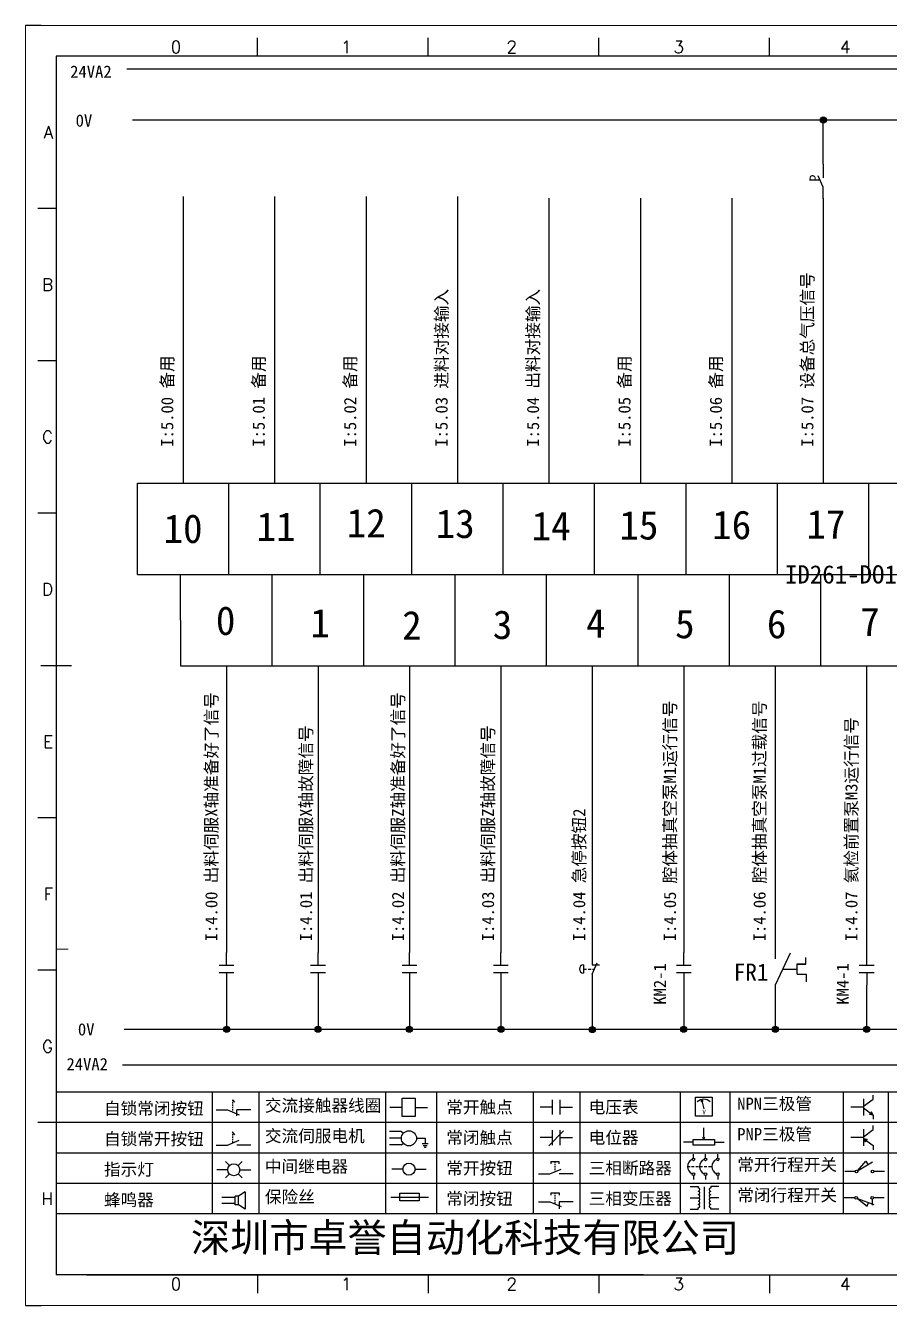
# Model space of a CAD drawing. Header units: millimetres. Extents: x -300 to 54435, y -106 to 60527.
# Drawn here: x 826.7 to 968.4, y 1594.4 to 1804.4 of the extents above; entities that cross this region are included whole.
import ezdxf
from ezdxf.enums import TextEntityAlignment as Align

# ---------------------------------------------------------------- set-up
doc = ezdxf.new("R2010")
doc.units = ezdxf.units.MM
doc.linetypes.add('DASHED', pattern=[0.75, 0.5, -0.25])
doc.layers.add('AE_BOR', color=1, linetype='Continuous')
doc.layers.add('MISC', color=2, linetype='Continuous')
doc.styles.get("Standard").update_dxf_attribs({"font": ''})
doc.styles.add('WD', font='romans.shx', dxfattribs={"width": 0.8, "bigfont": 'gbcbig.shx'})
doc.styles.add('样式 0', font='')
doc.styles.add('汉字', font='')
doc.styles.get('Standard').set_extended_font_data('SimSun')
doc.styles.get('样式 0').set_extended_font_data('KaiTi_GB2312')
doc.styles.get('汉字').set_extended_font_data('新宋体')

# ---------------------------------------------------------------- blocks, each defined once
blk = doc.blocks.new('常开触点')
at = {"linetype": 'ByBlock'}
for p, q in [((-1853.82, -782.99), (-1853.82, -780.56)), ((-1852.6, -782.99), (-1852.6, -780.56)), ((-1853.82, -781.77), (-1855.88, -781.77)), ((-1852.6, -781.77), (-1850.55, -781.77))]:
    blk.add_line(p, q, dxfattribs=at)
blk = doc.blocks.new('压力感应器')
at = {"linetype": 'ByBlock'}
for p, q in [((-1815.59, -777.73), (-1813.71, -776.93)), ((-1817.44, -777.73), (-1815.59, -777.73)), ((-1811.78, -777.73), (-1814.05, -777.73))]:
    blk.add_line(p, q, dxfattribs=at)
at = {"linetype": 'ByBlock', "insert": (-1814.65, -775.48), "char_height": 1.68, "width": 1.2242, "attachment_point": 1}
blk.add_mtext('{\\fNSimSun|b0|i0|c134|p49;P}', dxfattribs=at)
blk = doc.blocks.new('*U4')
at = {"linetype": 'ByBlock'}
for p, q in [((-1909.23, -780.45), (-1909.23, -780.67)), ((-1909.23, -780.45), (-1908.92, -780.84)), ((-1909.23, -780.84), (-1909.23, -781.05)), ((-1911.92, -782.07), (-1910.06, -782.07)), ((-1910.06, -782.07), (-1908.18, -782.88)), ((-1909.23, -781.23), (-1909.23, -781.44)), ((-1909.23, -781.61), (-1909.23, -781.83)), ((-1909.23, -782), (-1909.23, -782.21)), ((-1909.23, -782.38), (-1909.23, -782.43)), ((-1908.52, -783.07), (-1908.52, -782.07)), ((-1906.25, -782.07), (-1908.52, -782.07))]:
    blk.add_line(p, q, dxfattribs=at)
blk = doc.blocks.new('*U6')
at = {"linetype": 'ByBlock'}
for p, q in [((-1908.88, -791.17), (-1909.23, -790.71)), ((-1909.23, -790.71), (-1909.23, -790.92)), ((-1909.23, -791.09), (-1909.23, -791.31)), ((-1909.23, -791.48), (-1909.23, -791.69)), ((-1911.92, -792.89), (-1910.06, -792.89)), ((-1910.06, -792.89), (-1908.18, -792.08)), ((-1909.23, -791.86), (-1909.23, -792.08)), ((-1909.23, -792.25), (-1909.23, -792.47)), ((-1906.25, -792.89), (-1908.52, -792.89))]:
    blk.add_line(p, q, dxfattribs=at)
blk = doc.blocks.new('蜂鸣器')
at = {"linetype": 'ByBlock'}
for p, q in [((-1907.17, -795.53), (-1908.25, -796.26)), ((-1907.17, -795.53), (-1907.17, -798.41)), ((-1908.8, -796.48), (-1911.01, -796.48)), ((-1908.8, -797.46), (-1911.01, -797.46)), ((-1908.25, -796.26), (-1908.8, -796.26)), ((-1908.8, -797.68), (-1908.8, -796.26)), ((-1908.25, -797.68), (-1908.8, -797.68)), ((-1908.25, -797.68), (-1908.25, -796.26)), ((-1907.17, -798.41), (-1908.25, -797.68))]:
    blk.add_line(p, q, dxfattribs=at)
blk = doc.blocks.new('指示灯')
at = {"linetype": 'ByBlock'}
for p, q in [((-1854.25, -776.92), (-1856.06, -776.92)), ((-1854.62, -775.59), (-1853.97, -776.23)), ((-1851.9, -775.59), (-1852.54, -776.23)), ((-1852.26, -776.92), (-1850.45, -776.92)), ((-1854.62, -778.25), (-1853.97, -777.61)), ((-1851.9, -778.25), (-1852.54, -777.61))]:
    blk.add_line(p, q, dxfattribs=at)
blk.add_circle((-1853.26, -776.92), 0.992, dxfattribs=at)
blk = doc.blocks.new('交流接触器线圈')
at = {"linetype": 'ByBlock'}
for p, q in [((-1880.82, -781.77), (-1882.87, -781.77)), ((-1878.72, -781.77), (-1876.67, -781.77))]:
    blk.add_line(p, q, dxfattribs=at)
blk.add_lwpolyline([(-1880.82, -780.28), (-1878.72, -780.28), (-1878.72, -783.26), (-1880.82, -783.26)], close=True, dxfattribs=at)
blk = doc.blocks.new('交流伺服电机')
at = {"linetype": 'ByBlock'}
for p, q in [((-1880.97, -785.75), (-1882.94, -785.75)), ((-1880.97, -786.85), (-1882.94, -786.85)), ((-1880.97, -785.75), (-1880.65, -786.03)), ((-1878.49, -786.85), (-1877.07, -786.85)), ((-1877.07, -786.85), (-1877.07, -787.72)), ((-1880.97, -787.94), (-1882.94, -787.94)), ((-1880.97, -787.94), (-1880.65, -787.67)), ((-1877.54, -787.72), (-1876.59, -787.72)), ((-1877.38, -788.01), (-1876.75, -788.01)), ((-1877.23, -788.29), (-1876.9, -788.29))]:
    blk.add_line(p, q, dxfattribs=at)
blk.add_circle((-1879.73, -786.85), 1.24, dxfattribs=at)
blk = doc.blocks.new('中间继电器')
at = {"linetype": 'ByBlock'}
for p, q in [((-1880.72, -791.92), (-1882.54, -791.92)), ((-1878.74, -791.92), (-1876.92, -791.92))]:
    blk.add_line(p, q, dxfattribs=at)
blk.add_circle((-1879.73, -791.92), 0.992, dxfattribs=at)
blk = doc.blocks.new('保险丝')
at = {"linetype": 'ByBlock'}
blk.add_line((-1882.72, -796.49), (-1876.55, -796.49), dxfattribs=at)
blk.add_lwpolyline([(-1881.2, -795.86), (-1878.06, -795.86), (-1878.06, -797.12), (-1881.2, -797.12)], close=True, dxfattribs=at)
blk = doc.blocks.new('常开按钮')
at = {"linetype": 'ByBlock'}
for p, q in [((-1910.06, -787.73), (-1908.18, -786.93)), ((-1909.9, -785.68), (-1908.56, -785.68)), ((-1909.9, -785.68), (-1909.9, -786.07)), ((-1909.23, -785.68), (-1909.23, -785.89)), ((-1909.23, -786.06), (-1909.23, -786.28)), ((-1909.23, -786.45), (-1909.23, -786.67)), ((-1909.23, -786.84), (-1909.23, -787.05)), ((-1909.23, -787.22), (-1909.23, -787.38)), ((-1908.56, -785.68), (-1908.56, -786.07)), ((-1911.92, -787.73), (-1910.06, -787.73)), ((-1906.25, -787.73), (-1908.52, -787.73))]:
    blk.add_line(p, q, dxfattribs=at)
blk = doc.blocks.new('常闭触点')
at = {"linetype": 'ByBlock'}
for p, q in [((-1853.82, -786.77), (-1855.88, -786.77)), ((-1852.01, -785.66), (-1854.43, -788.1)), ((-1853.82, -787.99), (-1853.82, -785.56)), ((-1852.6, -787.99), (-1852.6, -785.56)), ((-1852.6, -786.77), (-1850.55, -786.77))]:
    blk.add_line(p, q, dxfattribs=at)
blk = doc.blocks.new('常闭按钮')
at = {"linetype": 'ByBlock'}
for p, q in [((-1854.11, -790.83), (-1852.77, -790.83)), ((-1854.11, -790.83), (-1854.11, -791.22)), ((-1853.44, -790.83), (-1853.44, -791.04)), ((-1853.44, -791.21), (-1853.44, -791.43)), ((-1853.44, -791.6), (-1853.44, -791.82)), ((-1852.77, -790.83), (-1852.77, -791.22)), ((-1856.13, -792.28), (-1854.28, -792.28)), ((-1854.28, -792.28), (-1852.4, -793.09)), ((-1853.44, -791.99), (-1853.44, -792.2)), ((-1853.44, -792.37), (-1853.44, -792.53)), ((-1850.47, -792.28), (-1852.73, -792.28)), ((-1852.73, -792.28), (-1852.73, -793.43))]:
    blk.add_line(p, q, dxfattribs=at)
blk = doc.blocks.new('电压表')
at = {"linetype": 'ByBlock'}
for p, q in [((-1814.84, -780.75), (-1814.91, -781.13)), ((-1814.6, -781.05), (-1814.91, -781.13)), ((-1814.84, -780.75), (-1814.46, -782.26)), ((-1814.84, -780.75), (-1814.6, -781.05))]:
    blk.add_line(p, q, dxfattribs=at)
blk.add_lwpolyline([(-1815.84, -780.34), (-1813.07, -780.34), (-1813.07, -783.49), (-1815.84, -783.49)], close=True, dxfattribs=at)
blk.add_arc((-1814.46, -782.26), 1.56, 46.8313, 133.1687, dxfattribs=at)
at = {"linetype": 'ByBlock', "insert": (-1814.7, -782.39), "char_height": 0.75, "width": 0.6768, "attachment_point": 1}
blk.add_mtext('V', dxfattribs=at)
blk = doc.blocks.new('电位器')
at = {"linetype": 'ByBlock'}
for p, q in [((-1814.45, -787.3), (-1814.45, -785.39)), ((-1814.45, -787.3), (-1814.62, -786.96)), ((-1814.62, -786.96), (-1814.27, -786.96)), ((-1814.45, -787.3), (-1814.27, -786.96)), ((-1816.21, -787.75), (-1817.79, -787.75)), ((-1812.68, -787.75), (-1811.1, -787.75))]:
    blk.add_line(p, q, dxfattribs=at)
blk.add_lwpolyline([(-1816.21, -787.3), (-1812.68, -787.3), (-1812.68, -788.2), (-1816.21, -788.2)], close=True, dxfattribs=at)
blk = doc.blocks.new('三相断路器')
at = {"linetype": 'ByBlock'}
for p, q in [((-1816.17, -790.33), (-1816.17, -789.7)), ((-1814.17, -790.33), (-1814.17, -789.7)), ((-1812.18, -790.33), (-1812.18, -789.7)), ((-1817.14, -791.74), (-1816.72, -791.74)), ((-1816.45, -791.74), (-1816.03, -791.74)), ((-1816.17, -793.19), (-1816.17, -793.83)), ((-1815.76, -791.74), (-1815.34, -791.74)), ((-1815.07, -791.74), (-1814.65, -791.74)), ((-1814.38, -791.74), (-1813.96, -791.74)), ((-1814.17, -793.19), (-1814.17, -793.83)), ((-1813.69, -791.74), (-1813.27, -791.74)), ((-1812.18, -793.19), (-1812.18, -793.83))]:
    blk.add_line(p, q, dxfattribs=at)
for centre in [(-1816.17, -790.55), (-1814.17, -790.55), (-1812.18, -790.55), (-1816.17, -792.98), (-1814.17, -792.98), (-1812.18, -792.98)]:
    blk.add_circle(centre, 0.219, dxfattribs=at)
for centre in [(-1815.81, -791.74), (-1813.82, -791.74), (-1811.83, -791.74)]:
    blk.add_arc(centre, 1.32, 115.5791, 244.4209, dxfattribs=at)
blk = doc.blocks.new('三相变压器')
at = {"linetype": 'ByBlock'}
for p, q in [((-1816.69, -795.03), (-1815.37, -795.03)), ((-1815.37, -795.03), (-1815.37, -795.24)), ((-1814.34, -798.7), (-1814.34, -795.04)), ((-1812, -795.03), (-1813.32, -795.03)), ((-1813.32, -795.03), (-1813.32, -795.24)), ((-1816.69, -796.87), (-1815.37, -796.87)), ((-1812, -796.87), (-1813.32, -796.87)), ((-1816.69, -798.71), (-1815.37, -798.71)), ((-1815.37, -798.71), (-1815.37, -798.5)), ((-1813.32, -798.71), (-1813.32, -798.5)), ((-1812, -798.71), (-1813.32, -798.71))]:
    blk.add_line(p, q, dxfattribs=at)
for centre, start, end in [((-1815.37, -795.51), 270, 90), ((-1815.37, -796.06), 270, 90), ((-1813.32, -795.51), 90, 270), ((-1813.32, -796.06), 90, 270), ((-1815.37, -796.6), 270, 90), ((-1815.37, -797.14), 270, 90), ((-1815.37, -797.68), 270, 90), ((-1815.37, -798.23), 270, 90), ((-1813.32, -796.6), 90, 270), ((-1813.32, -797.14), 90, 270), ((-1813.32, -797.68), 90, 270), ((-1813.32, -798.23), 90, 270)]:
    blk.add_arc(centre, 0.271, start, end, dxfattribs=at)
blk = doc.blocks.new('NPN三极管')
at = {"linetype": 'ByBlock'}
for p, q in [((-1785.73, -780.61), (-1785.73, -783.32)), ((-1785.73, -781.82), (-1784.15, -780.66)), ((-1784.15, -780.66), (-1784.15, -779.98)), ((-1785.73, -781.97), (-1787.81, -781.97)), ((-1785.73, -782.11), (-1784.15, -783.27)), ((-1784.41, -782.73), (-1784.74, -783.18)), ((-1784.15, -783.27), (-1784.74, -783.18)), ((-1784.15, -783.27), (-1784.41, -782.73)), ((-1784.15, -783.27), (-1784.15, -783.96))]:
    blk.add_line(p, q, dxfattribs=at)
blk = doc.blocks.new('PNP三极管')
at = {"linetype": 'ByBlock'}
for p, q in [((-1784.9, -785.38), (-1784.9, -788.09)), ((-1783.32, -785.43), (-1783.32, -784.75)), ((-1784.9, -786.74), (-1786.98, -786.74)), ((-1784.9, -786.59), (-1783.32, -785.43)), ((-1784.9, -786.88), (-1783.32, -788.04)), ((-1784.9, -786.88), (-1784.31, -786.97)), ((-1784.9, -786.88), (-1784.64, -787.42)), ((-1784.31, -786.97), (-1784.64, -787.42)), ((-1783.32, -788.04), (-1783.32, -788.73))]:
    blk.add_line(p, q, dxfattribs=at)
blk = doc.blocks.new('常开行程开关')
at = {"linetype": 'ByBlock'}
for p, q in [((-1785.89, -792.17), (-1784.52, -790.62)), ((-1785.89, -792.17), (-1783.43, -790.72)), ((-1784.52, -790.62), (-1784.19, -791.17)), ((-1786.29, -792.3), (-1788.01, -792.3)), ((-1781.48, -792.3), (-1783.21, -792.3))]:
    blk.add_line(p, q, dxfattribs=at)
for centre in [(-1786.07, -792.3), (-1783.42, -792.3)]:
    blk.add_circle(centre, 0.219, dxfattribs=at)
blk = doc.blocks.new('常闭行程开关')
at = {"linetype": 'ByBlock'}
for p, q in [((-1786.34, -796.62), (-1788.07, -796.62)), ((-1785.93, -796.72), (-1783.25, -797.7)), ((-1785.93, -796.72), (-1784.3, -798)), ((-1784.3, -798), (-1784.08, -797.4)), ((-1783.48, -796.84), (-1783.48, -797.85)), ((-1781.54, -796.62), (-1783.26, -796.62))]:
    blk.add_line(p, q, dxfattribs=at)
for centre in [(-1786.12, -796.62), (-1783.48, -796.62)]:
    blk.add_circle(centre, 0.219, dxfattribs=at)
blk = doc.blocks.new('急停按钮1')
for p, q in [((781.41, 1650.9), (781.41, 1648.63)), ((779.96, 1648.59), (779.96, 1647.25)), ((781.41, 1647.09), (782.22, 1648.97)), ((781.41, 1648.63), (782.57, 1648.63)), ((781.41, 1647.09), (781.41, 1645.23))]:
    blk.add_line(p, q)
at = {"linetype": 'DASHED'}
blk.add_line((779.96, 1647.92), (781.77, 1647.92), dxfattribs=at)
blk.add_arc((779.96, 1647.92), 0.67, 90, 270)

msp = doc.modelspace()

# ---------------------------------------------------------------- hatches: boundary and pattern name
at = {"lineweight": -2}
h = msp.add_hatch(color=0, dxfattribs=at)
edge = h.paths.add_edge_path()
edge.add_arc((957.531, 1788.883), 0.5, 0, 360)
h = msp.add_hatch(color=0, dxfattribs=at)
edge = h.paths.add_edge_path()
edge.add_arc((859.655, 1639.671), 0.5, 0, 360)
h = msp.add_hatch(color=0, dxfattribs=at)
edge = h.paths.add_edge_path()
edge.add_arc((874.655, 1639.671), 0.5, 0, 360)
h = msp.add_hatch(color=0, dxfattribs=at)
edge = h.paths.add_edge_path()
edge.add_arc((889.655, 1639.671), 0.5, 0, 360)
h = msp.add_hatch(color=0, dxfattribs=at)
edge = h.paths.add_edge_path()
edge.add_arc((904.655, 1639.671), 0.5, 0, 360)
h = msp.add_hatch(color=0, dxfattribs=at)
edge = h.paths.add_edge_path()
edge.add_arc((919.655, 1639.617), 0.5, 0, 360)
h = msp.add_hatch(color=0, dxfattribs=at)
edge = h.paths.add_edge_path()
edge.add_arc((934.655, 1639.671), 0.5, 0, 360)
h = msp.add_hatch(color=0, dxfattribs=at)
edge = h.paths.add_edge_path()
edge.add_arc((949.655, 1639.671), 0.5, 0, 360)
h = msp.add_hatch(color=0, dxfattribs=at)
edge = h.paths.add_edge_path()
edge.add_arc((964.655, 1639.671), 0.5, 0, 360)

# ---------------------------------------------------------------- linework, layer by layer
at = {"color": 7}
for p, q in [((1118.693, 1799.361), (831.693, 1799.361)), ((831.693, 1799.361), (831.693, 1599.361)), ((836.723, 1599.361), (1116.223, 1599.361)), ((957.489, 1599.361), (1017.439, 1599.361))]:
    msp.add_line(p, q, dxfattribs=at)
at = {"color": 0, "lineweight": -2}
for p, q in [((843.318, 1797.247), (1110.071, 1797.247)), ((844.202, 1788.883), (1110.955, 1788.883)), ((957.531, 1781.639), (957.531, 1788.883)), ((852.531, 1776.311), (852.531, 1729.277)), ((867.531, 1776.311), (867.531, 1729.277)), ((882.531, 1776.311), (882.531, 1729.277)), ((897.531, 1776.311), (897.531, 1729.277)), ((912.531, 1776.028), (912.531, 1729.277)), ((927.531, 1776.028), (927.531, 1729.277)), ((942.531, 1776.028), (942.531, 1729.277)), ((957.531, 1776.028), (957.531, 1729.277)), ((845.031, 1714.277), (1107.155, 1714.277)), ((867.155, 1699.277), (867.155, 1714.277)), ((882.155, 1699.277), (882.155, 1714.277)), ((897.155, 1699.277), (897.155, 1714.277)), ((912.155, 1699.277), (912.155, 1714.277)), ((927.155, 1699.277), (927.155, 1714.277)), ((942.155, 1699.277), (942.155, 1714.277)), ((957.155, 1699.277), (957.155, 1714.277)), ((859.655, 1699.277), (859.655, 1652.244)), ((874.655, 1699.277), (874.655, 1652.244)), ((889.655, 1699.277), (889.655, 1652.244)), ((904.655, 1699.277), (904.655, 1652.244)), ((919.655, 1699.277), (919.655, 1652.527)), ((934.655, 1699.277), (934.655, 1652.244)), ((949.655, 1699.277), (949.655, 1651.212)), ((964.655, 1699.277), (964.655, 1652.244)), ((859.655, 1646.915), (859.655, 1639.671)), ((874.655, 1646.915), (874.655, 1639.671)), ((889.655, 1646.915), (889.655, 1639.671)), ((904.655, 1646.915), (904.655, 1639.671)), ((919.655, 1646.861), (919.655, 1639.617)), ((934.655, 1646.915), (934.655, 1639.671)), ((949.655, 1646.915), (949.655, 1639.671)), ((964.655, 1646.915), (964.655, 1639.671)), ((842.834, 1639.671), (1108.824, 1639.671)), ((842.597, 1633.854), (1109.349, 1633.854))]:
    msp.add_line(p, q, dxfattribs=at)
at = {"color": 7, "lineweight": 9, "ltscale": 0.1}
for p, q in [((831.693, 1652.79), (833.692, 1652.79)), ((928.028, 1599.361), (957.489, 1599.361)), ((956.132, 1599.361), (956.132, 1599.361)), ((956.132, 1599.361), (956.132, 1599.361)), ((956.132, 1599.361), (956.132, 1599.361)), ((956.132, 1599.361), (956.132, 1599.361))]:
    msp.add_line(p, q, dxfattribs=at)
for p, q in [((952.11, 1652.17), (949.655, 1646.915)), ((954.698, 1650.35), (953.228, 1650.35)), ((953.243, 1650.35), (954.683, 1650.35)), ((953.243, 1648.699), (953.243, 1650.35)), ((953.243, 1648.699), (954.712, 1648.699)), ((954.712, 1647.43), (954.712, 1647.44))]:
    msp.add_line(p, q)
at = {"ltscale": 2}
for p, q in [((954.682, 1650.35), (954.682, 1651.446)), ((954.712, 1648.699), (954.712, 1647.44))]:
    msp.add_line(p, q, dxfattribs=at)
at = {"color": 0, "ltscale": 2}
msp.add_line((950.874, 1649.525), (953.243, 1649.525), dxfattribs=at)
at = {"color": 7, "linetype": 'ByBlock'}
for p, q in [((1118.693, 1629.361), (831.693, 1629.361)), ((1118.693, 1624.361), (831.693, 1624.361)), ((1118.693, 1619.361), (831.693, 1619.361)), ((1118.693, 1614.361), (831.693, 1614.361)), ((1118.693, 1609.361), (831.693, 1609.361))]:
    msp.add_line(p, q, dxfattribs=at)
at = {"color": 7, "lineweight": -2}
for p, q in [((857.272, 1629.361), (857.272, 1609.361)), ((864.948, 1629.361), (864.948, 1609.361)), ((885.738, 1629.361), (885.738, 1609.361)), ((894.092, 1629.361), (894.092, 1609.361)), ((909.947, 1629.361), (909.947, 1609.361)), ((917.595, 1629.361), (917.595, 1609.361)), ((934.087, 1629.361), (934.087, 1609.361)), ((942.189, 1629.361), (942.189, 1609.361)), ((960.809, 1629.361), (960.809, 1609.361)), ((968.168, 1629.361), (968.168, 1609.361))]:
    msp.add_line(p, q, dxfattribs=at)
at = {"color": 7, "ltscale": 2}
msp.add_line((928.028, 1599.361), (831.693, 1599.361), dxfattribs=at)
at = {"color": 0, "lineweight": -2}
for points in [[(845.031, 1729.277), (860.031, 1729.277)], [(845.031, 1714.277), (845.031, 1729.277)], [(860.031, 1729.277), (875.031, 1729.277)], [(860.031, 1714.277), (860.031, 1729.277)], [(875.031, 1729.277), (890.031, 1729.277)], [(875.031, 1714.277), (875.031, 1729.277)], [(890.031, 1729.277), (905.031, 1729.277)], [(890.031, 1714.277), (890.031, 1729.277)], [(905.031, 1729.277), (920.031, 1729.277)], [(905.031, 1714.277), (905.031, 1729.277)], [(920.031, 1729.277), (935.031, 1729.277)], [(920.031, 1714.277), (920.031, 1729.277)], [(935.031, 1729.277), (950.031, 1729.277)], [(935.031, 1714.277), (935.031, 1729.277)], [(950.031, 1729.277), (965.031, 1729.277)], [(950.031, 1714.277), (950.031, 1729.277)], [(965.031, 1729.277), (980.031, 1729.277)], [(965.031, 1714.277), (965.031, 1729.277)], [(867.155, 1699.277), (852.155, 1699.277), (852.12, 1714.277)], [(882.155, 1699.277), (867.155, 1699.277)], [(897.155, 1699.277), (882.155, 1699.277)], [(912.155, 1699.277), (897.155, 1699.277)], [(927.155, 1699.277), (912.155, 1699.277)], [(942.155, 1699.277), (927.155, 1699.277)], [(957.155, 1699.277), (942.155, 1699.277)], [(972.155, 1699.277), (957.155, 1699.277)]]:
    msp.add_lwpolyline(points, dxfattribs=at)
for centre in [(957.531, 1788.883), (859.655, 1639.671), (874.655, 1639.671), (889.655, 1639.671), (904.655, 1639.671), (919.655, 1639.617), (934.655, 1639.671), (949.655, 1639.671), (964.655, 1639.671)]:
    msp.add_circle(centre, 0.5, dxfattribs=at)
at = {"layer": 'AE_BOR', "color": 7, "lineweight": 30}
for p, q in [((829.223, 1804.361), (826.689, 1804.361)), ((829.193, 1699.361), (834.193, 1699.361)), ((826.689, 1594.361), (829.223, 1594.361))]:
    msp.add_line(p, q, dxfattribs=at)
at = {"layer": 'AE_BOR', "color": 7, "lineweight": 15}
for p, q in [((826.689, 1804.361), (1123.689, 1804.361)), ((826.689, 1594.361), (826.689, 1804.361)), ((1123.689, 1594.361), (826.689, 1594.361))]:
    msp.add_line(p, q, dxfattribs=at)
at = {"layer": 'AE_BOR', "color": 7}
for p, q in [((864.723, 1799.361), (864.723, 1802.361)), ((892.723, 1799.361), (892.723, 1802.361)), ((920.723, 1799.361), (920.723, 1802.361)), ((948.723, 1799.361), (948.723, 1802.361)), ((831.693, 1774.361), (828.693, 1774.361)), ((831.693, 1749.361), (828.693, 1749.361)), ((831.693, 1724.361), (828.693, 1724.361)), ((831.693, 1674.361), (828.693, 1674.361)), ((831.693, 1649.361), (828.693, 1649.361)), ((831.693, 1624.361), (828.693, 1624.361)), ((864.723, 1599.361), (864.723, 1596.361)), ((892.723, 1599.361), (892.723, 1596.361)), ((920.723, 1599.361), (920.723, 1596.361)), ((948.723, 1599.361), (948.723, 1596.361))]:
    msp.add_line(p, q, dxfattribs=at)

# ---------------------------------------------------------------- block references
at = {"linetype": 'ByBlock'}
for name, p, rotation in [('压力感应器', (179.798, 3593.418), 90), ('常开触点', (1641.429, -203.632), 270), ('常开触点', (1656.429, -203.632), 270), ('常开触点', (1671.429, -203.632), 270), ('常开触点', (1686.429, -203.632), 270), ('常开触点', (1716.429, -203.632), 270), ('常开触点', (1746.429, -203.632), 270)]:
    msp.add_blockref(name, p, dxfattribs=dict(at, rotation=rotation))
msp.add_blockref('急停按钮1', (138.242, 1.629))
at = {"color": 7, "linetype": 'ByBlock'}
for name, p in [('*U4', (2769.881, 2408.538)), ('交流接触器线圈', (2769.305, 2408.63)), ('常开触点', (2766.96, 2408.658)), ('电压表', (2752.399, 2408.877)), ('NPN三极管', (2749.886, 2408.864)), ('电位器', (2752.399, 2408.877)), ('PNP三极管', (2749.061, 2408.635)), ('*U6', (2769.881, 2413.538)), ('交流伺服电机', (2769.305, 2408.63)), ('常闭触点', (2766.96, 2408.658)), ('三相断路器', (2752.399, 2408.877)), ('指示灯', (2714.095, 2393.538)), ('中间继电器', (2769.305, 2408.63)), ('常开按钮', (2822.745, 2403.658)), ('常开行程开关', (2749.061, 2408.635)), ('蜂鸣器', (2769.881, 2408.538)), ('常闭按钮', (2766.96, 2403.658)), ('三相变压器', (2752.399, 2408.877)), ('保险丝', (2769.305, 2408.63)), ('常闭行程开关', (2749.061, 2408.635))]:
    msp.add_blockref(name, p, dxfattribs=at)

# ---------------------------------------------------------------- texts
at = {"color": 0, "lineweight": -2, "attachment_point": 1}
for s, insert, char_height, width in [('0V', (834.897, 1789.778), 2, 14.27309), ('10', (849.319, 1724.176), 4.7064, 7.20347), ('11', (864.573, 1724.495), 4.7064, 7.20347), ('12', (879.36, 1725.086), 4.7064, 7.20347), ('13', (893.954, 1724.992), 4.7064, 7.20347), ('14', (909.69, 1724.605), 4.7064, 7.20347), ('15', (924.094, 1724.738), 4.7064, 7.20347), ('16', (939.315, 1724.802), 4.7064, 7.20347), ('17', (954.783, 1724.89), 4.7064, 7.20347), ('ID261-DO15   2#-CN1  4-5CH               ', (951.25, 1715.814), 3, 61.03402), ('0', (857.905, 1709.079), 4.706, 7.20347), ('1', (873.402, 1708.674), 4.706, 7.20347), ('2', (888.463, 1708.316), 4.706, 7.20347), ('3', (903.325, 1708.42), 4.706, 7.20347), ('4', (918.626, 1708.659), 4.706, 7.20347), ('5', (933.232, 1708.54), 4.706, 7.20347), ('6', (948.293, 1708.54), 4.706, 7.20347), ('7', (963.62, 1708.899), 4.706, 7.20347), ('0V', (835.271, 1640.656), 2, 14.27309)]:
    msp.add_mtext(s, dxfattribs=dict(at, insert=insert, char_height=char_height, width=width))
at = {"color": 0, "lineweight": -2, "char_height": 2, "width": 71.79445, "attachment_point": 1, "rotation": 90}
for s, insert in [('{\\C256;I:5.07 设备总气压信号}', (953.917, 1735.263)), ('{\\C256;I:5.03 进料对接输入}', (893.917, 1735.263)), ('{\\C256;I:5.04 出料对接输入}', (908.917, 1735.263)), ('{\\C256;I:5.00 备用}', (848.917, 1735.263)), ('{\\C256;I:5.01 备用}', (863.917, 1735.263)), ('{\\C256;I:5.02 备用}', (878.917, 1735.263)), ('{\\C256;I:5.05 备用}', (923.917, 1735.263)), ('{\\C256;I:5.06 备用}', (938.917, 1735.263)), ('{\\C256;I:4.00 出料伺服X轴准备好了信号}', (856.156, 1654.103)), ('{\\C256;I:4.02 出料伺服Z轴准备好了信号}', (886.774, 1654.103)), ('{\\C256;I:4.05 腔体抽真空泵M1运行信号}', (931.383, 1654.103)), ('{\\C256;I:4.06 腔体抽真空泵M1过载信号}', (946.085, 1654.103)), ('{\\C256;I:4.07 氦检前置泵M3运行信号}', (961.147, 1654.103)), ('{\\C256;I:4.01 出料伺服X轴故障信号}', (871.684, 1654.103)), ('{\\C256;I:4.03 出料伺服Z轴故障信号}', (901.534, 1654.103)), ('{\\C256;I:4.04 急停按钮2}', (916.49, 1654.103))]:
    msp.add_mtext(s, dxfattribs=dict(at, insert=insert))
at = {"char_height": 2, "width": 7.10735, "attachment_point": 1, "rotation": 90, "style": '样式 0'}
for s, insert in [('KM2-1', (929.717, 1643.703)), ('KM4-1', (959.717, 1643.703))]:
    msp.add_mtext(s, dxfattribs=dict(at, insert=insert))
at = {"color": 7, "char_height": 2, "attachment_point": 1, "style": '汉字'}
for s, insert in [('{\\fKaiTi_GB2312|b0|i0|c134|p49;自锁常闭按钮}', (839.549, 1627.676)), ('{\\fKaiTi_GB2312|b0|i0|c134|p49;交流接触器线圈}', (865.943, 1628.169)), ('{\\fKaiTi_GB2312|b0|i0|c134|p49;常开触点}', (895.696, 1627.882)), ('{\\fKaiTi_GB2312|b0|i0|c134|p49;电压表}', (919.056, 1627.892)), ('{\\fKaiTi_GB2312|b0|i0|c134|p49;NPN三极管}', (943.422, 1628.453)), ('{\\fKaiTi_GB2312|b0|i0|c134|p49;交流伺服电机}', (865.943, 1623.169)), ('{\\fKaiTi_GB2312|b0|i0|c134|p49;PNP三极管}', (943.422, 1623.453)), ('{\\fKaiTi_GB2312|b0|i0|c134|p49;自锁常开按钮}', (839.549, 1622.676)), ('{\\fKaiTi_GB2312|b0|i0|c134|p49;常闭触点}', (895.696, 1622.882)), ('{\\fKaiTi_GB2312|b0|i0|c134|p49;电位器}', (919.056, 1622.892)), ('{\\fKaiTi_GB2312|b0|i0|c134|p49;指示灯}', (839.549, 1617.676)), ('{\\fKaiTi_GB2312|b0|i0|c134|p49;中间继电器}', (865.943, 1618.169)), ('{\\fKaiTi_GB2312|b0|i0|c134|p49;常开按钮}', (895.696, 1617.882)), ('{\\fKaiTi_GB2312|b0|i0|c134|p49;三相断路器}', (919.056, 1617.892)), ('{\\fKaiTi_GB2312|b0|i0|c134|p49;常开行程开关}', (943.422, 1618.453)), ('{\\fKaiTi_GB2312|b0|i0|c134|p49;蜂鸣器}', (839.549, 1612.676)), ('{\\fKaiTi_GB2312|b0|i0|c134|p49;保险丝}', (865.943, 1613.169)), ('{\\fKaiTi_GB2312|b0|i0|c134|p49;常闭按钮}', (895.696, 1612.882)), ('{\\fKaiTi_GB2312|b0|i0|c134|p49;三相变压器}', (919.056, 1612.892)), ('{\\fKaiTi_GB2312|b0|i0|c134|p49;常闭行程开关}', (943.422, 1613.453))]:
    msp.add_mtext(s, dxfattribs=dict(at, insert=insert))
at = {"color": 7, "lineweight": -2, "insert": (853.826, 1607.832), "char_height": 4.70644, "width": 96.11383, "attachment_point": 1}
msp.add_mtext('深圳市卓誉自动化科技有限公司', dxfattribs=at)
at = {"layer": 'AE_BOR', "color": 7, "style": 'WD'}
for s, p in [('0', (851.359, 1799.861)), ('1', (879.285, 1799.861)), ('2', (906.434, 1799.861)), ('3', (933.834, 1799.861)), ('4', (961.135, 1799.861)), ('0', (851.359, 1596.861)), ('1', (879.285, 1596.861)), ('2', (906.434, 1596.861)), ('3', (933.834, 1596.861)), ('4', (961.135, 1596.861))]:
    msp.add_text(s, height=2, dxfattribs=at).set_placement(p, align=Align.CENTER)
for s, p in [('A', (831.193, 1786.861)), ('B', (831.193, 1761.861)), ('C', (831.193, 1736.861)), ('D', (831.193, 1711.861)), ('E', (831.193, 1686.861)), ('F', (831.193, 1661.861)), ('G', (831.193, 1636.861)), ('H', (831.193, 1611.861))]:
    msp.add_text(s, height=2, dxfattribs=at).set_placement(p, align=Align.MIDDLE_RIGHT)
at = {"layer": 'MISC', "color": 0, "width": 5.01683, "attachment_point": 1, "style": '样式 0'}
for s, insert, char_height in [('24VA2', (834.003, 1797.802), 2), ('FR1', (942.846, 1650.447), 2.8), ('24VA2', (833.395, 1634.957), 2)]:
    msp.add_mtext(s, dxfattribs=dict(at, insert=insert, char_height=char_height))

doc.saveas('drawing.dxf')
